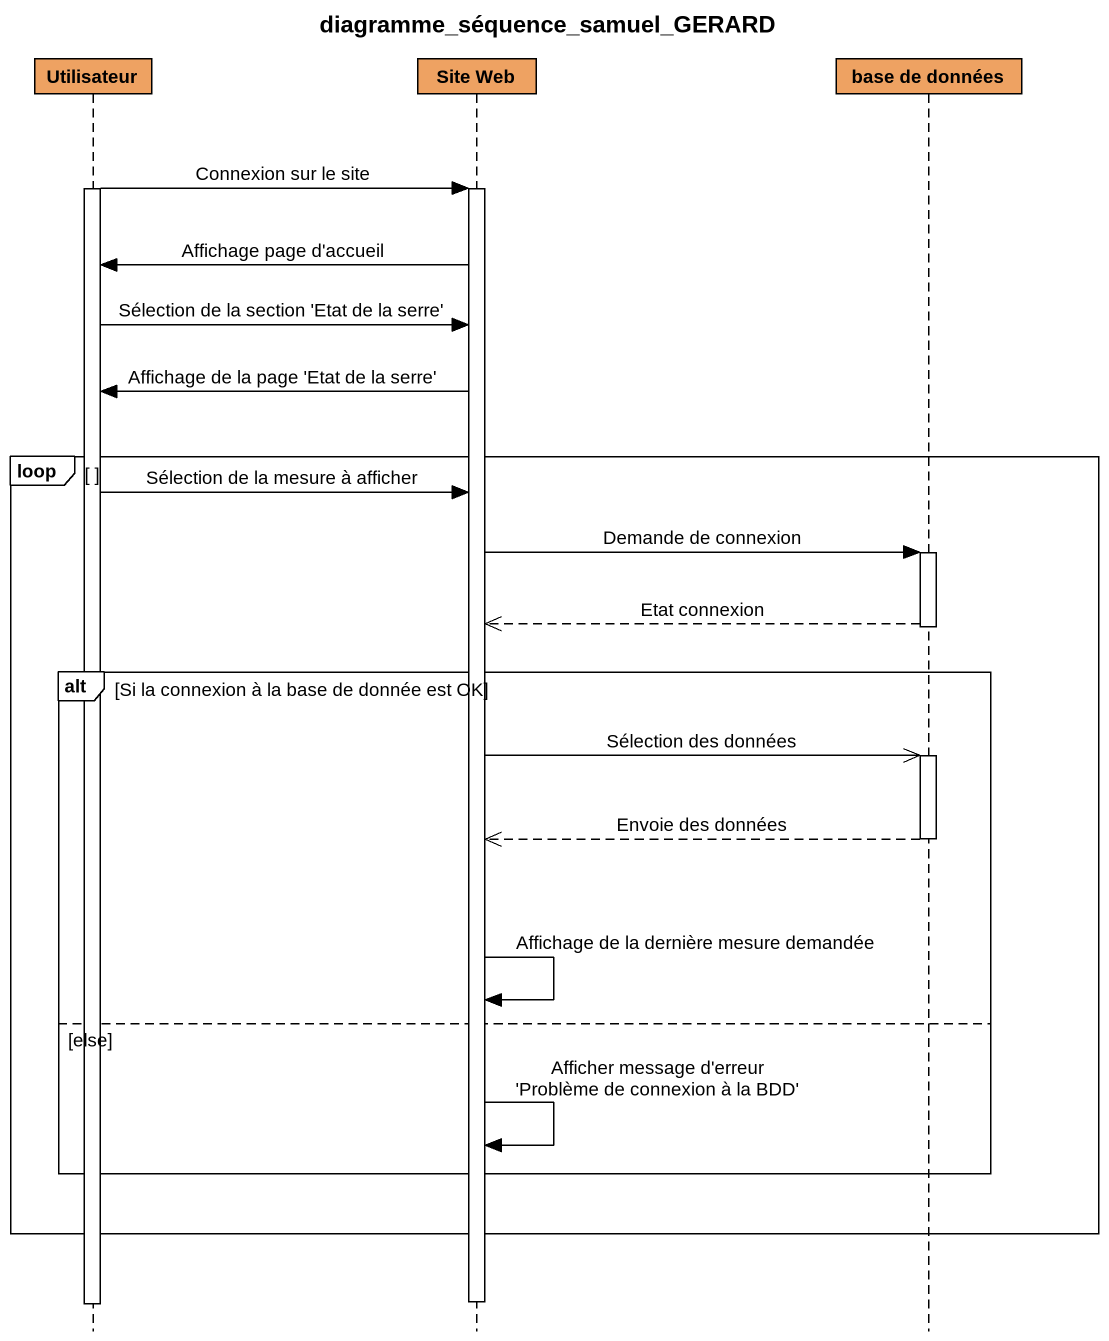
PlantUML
@startuml
title diagramme_séquence_samuel_GERARD
hide footbox
participant Utilisateur #EEA262
participant "Site Web" as Site_Web #EEA262
participant "base de données" as base_de_données #EEA262

activate Utilisateur
Utilisateur -> Site_Web : Connexion sur le site
activate Site_Web
Site_Web -> Utilisateur : Affichage page d'accueil
Utilisateur -> Site_Web : Sélection de la section 'Etat de la serre'
Site_Web -> Utilisateur : Affichage de la page 'Etat de la serre'
loop
  Utilisateur -> Site_Web : Sélection de la mesure à afficher
  Site_Web -> base_de_données : Demande de connexion
  activate base_de_données
  base_de_données -->> Site_Web : Etat connexion
  deactivate base_de_données
  alt Si la connexion à la base de donnée est OK
    Site_Web ->> base_de_données : Sélection des données
    activate base_de_données
    base_de_données -->> Site_Web : Envoie des données
    deactivate base_de_données
    Site_Web -> Site_Web : Affichage de la dernière mesure demandée
  else else
    Site_Web -> Site_Web : Afficher message d'erreur 'Problème de connexion à la BDD'
  end
end
deactivate Site_Web
deactivate Utilisateur
@enduml
